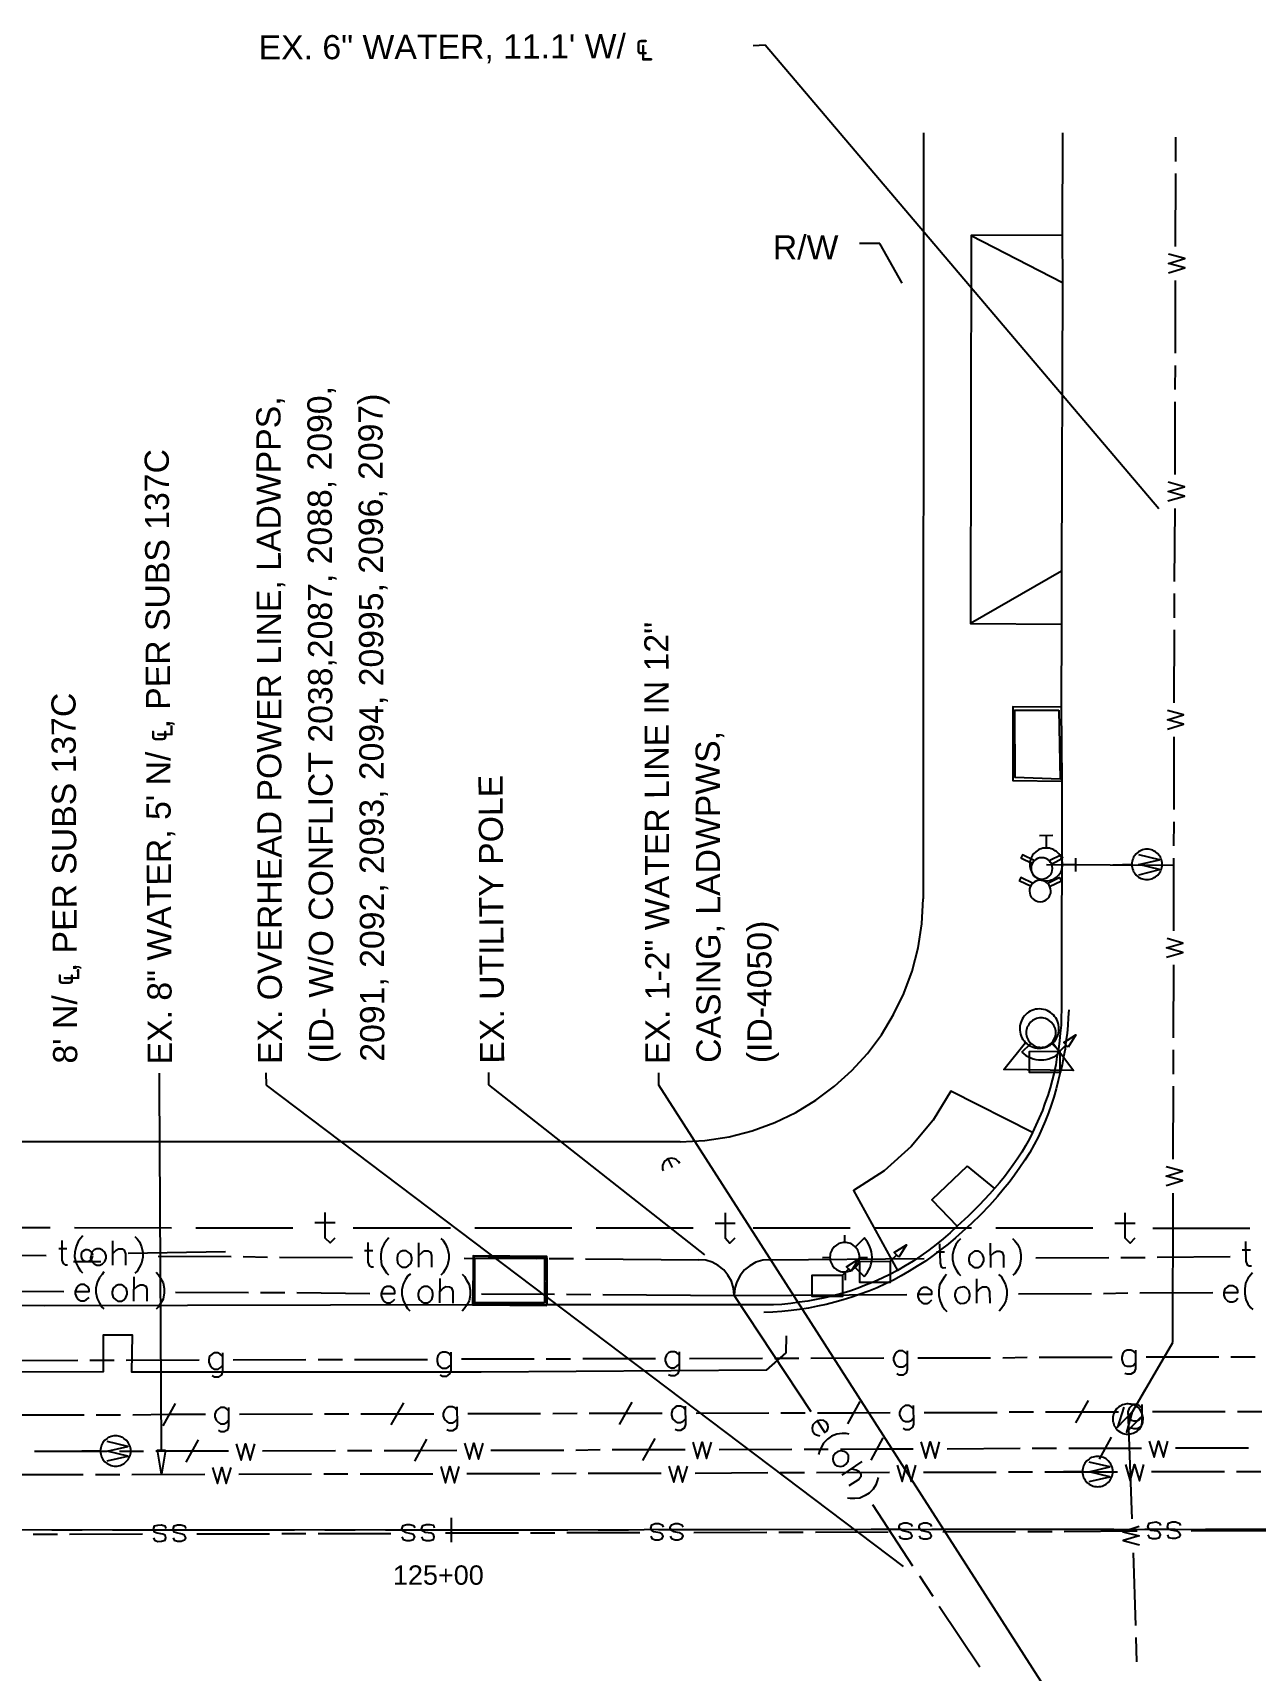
# Model space of a CAD drawing. Header units: feet. Extents: x 0 to 650, y -1 to 438.
# Drawn here: x 227.5 to 328.2, y 303 to 437.9 of the extents above; entities that cross this region are included whole.
import ezdxf

# ---------------------------------------------------------------- set-up
doc = ezdxf.new("R2010")
doc.units = ezdxf.units.FT
for name, color, linetype in [('AGUA', 5, 'CONTINUOUS'), ('AGUA_ABANDONADO', 8, 'CONTINUOUS'), ('ALCANTARILLADO', 3, 'CONTINUOUS'), ('ANOTACION', 8, 'CONTINUOUS'), ('DIGITALIZADO', 7, 'CONTINUOUS'), ('EJE_VIA', 7, 'CONTINUOUS'), ('ELECTRICO', 1, 'CONTINUOUS'), ('ELECTRICO_AEREO', 1, 'CONTINUOUS'), ('ELECTRICO_AEREO_ABANDONADO', 8, 'CONTINUOUS'), ('ESTRUCTURAS', 7, 'CONTINUOUS'), ('GAS', 2, 'CONTINUOUS'), ('GAS_ABANDONADO', 8, 'CONTINUOUS'), ('METRO_RW', 140, 'CONTINUOUS'), ('TELECOM', 30, 'CONTINUOUS'), ('TELECOM_AEREO', 30, 'CONTINUOUS'), ('TOPO', 8, 'CONTINUOUS')]:
    doc.layers.add(name, color=color, linetype=linetype)
doc.styles.add('CAD_TEXT', font='Arial')
doc.styles.add('OpenSansCondensed-Light', font='OpenSansCondensed-Light.ttf')
doc.dimstyles.new('EZDXF', dxfattribs={"dimtxt": 0.25, "dimasz": 0.175, "dimexe": 0.375, "dimexo": 0.125, "dimgap": 0.1, "dimtad": 1, "dimlfac": 100, "dimzin": 12, "dimdsep": 46, "dimtxsty": 'OpenSansCondensed-Light', "dimblk": 'ARCHTICK', "dimcen": 2.5, "dimazin": 3, "dimtfac": 0.5, "dimtmove": 2, "dimatfit": 3})

# ---------------------------------------------------------------- blocks, each defined once
blk = doc.blocks.new('_ARCHTICK')
at = {"color": 0, "linetype": 'BYBLOCK', "const_width": 0.15}
blk.add_lwpolyline([(-0.5, -0.5), (0.5, 0.5)], dxfattribs=at)

msp = doc.modelspace()

# ---------------------------------------------------------------- linework, layer by layer
at = {"layer": 'AGUA'}
for p, q in [((321.63, 427.3), (321.63, 429.3)), ((321.6, 420.3), (321.63, 426.3)), ((321.6, 411.5), (321.6, 417.5)), ((321.57, 408.5), (321.6, 410.5)), ((310.4, 371.77), (311.5, 371.8)), ((310.97, 370.7), (310.97, 371.77)), ((309.83, 369.43), (308.87, 369.9)), ((312.2, 370.17), (311.2, 369.67)), ((311.4, 369.43), (312.33, 369.9)), ((312.33, 369.9), (312.2, 370.17)), ((313.4, 368.8), (313.4, 369.9)), ((321.47, 363.9), (321.47, 369.9)), ((310.97, 369.37), (321.47, 369.33)), ((312.3, 369.37), (313.4, 369.37)), ((309.7, 367.57), (308.73, 368.03)), ((312.07, 368.3), (311.07, 367.8)), ((311.23, 367.57), (312.2, 368.03)), ((312.2, 368.03), (312.07, 368.3)), ((321.43, 355.1), (321.47, 361.1)), ((321.43, 352.1), (321.43, 354.1)), ((321.4, 345.1), (321.43, 351.1)), ((321.37, 330), (321.4, 342.3)), ((225.63, 319.1), (231.63, 319.1)), ((232.63, 319.1), (234.63, 319.1)), ((235.63, 319.1), (241.63, 319.13)), ((244.43, 319.13), (250.43, 319.17)), ((251.43, 319.17), (253.43, 319.17)), ((254.43, 319.17), (260.43, 319.17)), ((263.23, 319.2), (269.23, 319.2)), ((270.23, 319.2), (272.23, 319.23)), ((273.23, 319.23), (279.23, 319.23)), ((282.03, 319.23), (288.03, 319.27)), ((289.03, 319.27), (291.03, 319.27)), ((292.03, 319.27), (298.03, 319.3)), ((300.83, 319.3), (306.83, 319.3)), ((307.83, 319.33), (309.83, 319.33)), ((310.83, 319.33), (316.83, 319.33)), ((313.93, 319.33), (312.37, 319.33)), ((326.63, 319.37), (328.63, 319.37))]:
    msp.add_line(p, q, dxfattribs=at)
for points in [[(321.03, 418.13), (322.37, 418.53), (321.03, 418.9), (322.37, 419.3), (321.03, 419.67)], [(310, 369.67), (309, 370.17), (308.87, 369.9)], [(312.3, 369.39), (312.29, 369.53), (312.27, 369.66), (312.24, 369.79), (312.19, 369.91), (312.14, 370.03), (312.07, 370.14), (311.99, 370.25), (311.81, 370.43), (311.7, 370.5), (311.59, 370.57), (311.47, 370.63), (311.35, 370.67), (311.22, 370.71), (311.08, 370.73), (310.95, 370.73), (310.81, 370.73), (310.67, 370.71), (310.54, 370.67), (310.42, 370.63), (310.3, 370.57), (310.19, 370.5), (310.09, 370.42), (309.91, 370.24), (309.83, 370.13), (309.76, 370.02), (309.7, 369.91), (309.66, 369.78), (309.63, 369.65), (309.61, 369.52), (309.6, 369.38), (309.61, 369.24), (309.63, 369.11), (309.66, 368.98), (309.71, 368.85), (309.76, 368.74), (309.83, 368.63), (309.91, 368.52), (310.09, 368.34), (310.2, 368.26), (310.31, 368.19), (310.43, 368.14), (310.55, 368.09), (310.68, 368.06), (310.82, 368.04), (310.95, 368.03), (311.09, 368.04), (311.23, 368.06), (311.36, 368.1), (311.48, 368.14), (311.6, 368.2), (311.71, 368.27), (311.81, 368.34), (311.99, 368.53), (312.07, 368.63), (312.14, 368.74), (312.2, 368.86), (312.24, 368.99), (312.27, 369.12), (312.29, 369.25), (312.3, 369.39)], [(311.47, 369.05), (311.45, 369.23), (311.4, 369.4), (311.31, 369.55), (311.21, 369.68), (311.08, 369.78), (310.92, 369.86), (310.76, 369.92), (310.58, 369.93), (310.4, 369.91), (310.24, 369.86), (310.09, 369.78), (309.96, 369.67), (309.85, 369.54), (309.77, 369.39), (309.72, 369.23), (309.7, 369.05), (309.72, 368.87), (309.77, 368.7), (309.85, 368.55), (309.96, 368.42), (310.09, 368.32), (310.24, 368.24), (310.41, 368.18), (310.59, 368.17), (310.76, 368.19), (310.93, 368.24), (311.08, 368.32), (311.21, 368.43), (311.32, 368.56), (311.4, 368.71), (311.45, 368.87), (311.47, 369.05)], [(309.87, 367.8), (308.87, 368.3), (308.73, 368.03)], [(311.33, 367.19), (311.31, 367.36), (311.26, 367.53), (311.18, 367.68), (311.07, 367.81), (310.94, 367.92), (310.79, 368), (310.63, 368.05), (310.45, 368.07), (310.27, 368.05), (310.1, 368), (309.95, 367.91), (309.82, 367.81), (309.72, 367.68), (309.64, 367.52), (309.58, 367.36), (309.57, 367.18), (309.59, 367), (309.64, 366.84), (309.72, 366.69), (309.83, 366.56), (309.96, 366.45), (310.11, 366.37), (310.27, 366.32), (310.45, 366.3), (310.63, 366.32), (310.8, 366.37), (310.95, 366.45), (311.08, 366.56), (311.18, 366.69), (311.26, 366.84), (311.32, 367.01), (311.33, 367.19)], [(261.07, 319.77), (261.47, 318.43), (261.83, 319.77), (262.2, 318.43), (262.6, 319.77)], [(279.87, 319.8), (280.27, 318.47), (280.63, 319.8), (281, 318.47), (281.4, 319.8)], [(298.67, 319.87), (299.07, 318.53), (299.43, 319.87), (299.83, 318.53), (300.2, 319.87)], [(242.27, 319.7), (242.67, 318.37), (243.03, 319.7), (243.4, 318.37), (243.8, 319.7)]]:
    msp.add_lwpolyline(points, dxfattribs=at)
at = {"layer": 'AGUA_ABANDONADO'}
for p, q in [((321.57, 401.5), (321.57, 407.5)), ((321.53, 392.7), (321.57, 398.7)), ((321.53, 389.7), (321.53, 391.7)), ((321.5, 382.7), (321.53, 388.7)), ((321.5, 373.9), (321.5, 379.9)), ((321.47, 370.9), (321.5, 372.9)), ((318, 369.37), (316.43, 369.33)), ((317.7, 323.67), (321.37, 330)), ((318.33, 324.73), (319.1, 326.1)), ((317.7, 323.67), (318, 315.47)), ((241.1, 321.97), (240.07, 320.13)), ((259.9, 322.03), (258.9, 320.2)), ((259.4, 321.1), (262.4, 321.13)), ((265.2, 321.13), (271.2, 321.13)), ((272.2, 321.13), (274.2, 321.17)), ((275.2, 321.17), (278.2, 321.17)), ((278.7, 322.07), (277.7, 320.27)), ((278.2, 321.17), (281.2, 321.17)), ((284, 321.17), (290, 321.2)), ((291, 321.2), (293, 321.2)), ((294, 321.2), (297, 321.23)), ((297.5, 322.13), (296.5, 320.3)), ((297, 321.23), (300, 321.23)), ((302.8, 321.23), (308.8, 321.27)), ((309.8, 321.27), (311.8, 321.27)), ((312.8, 321.27), (315.8, 321.27)), ((316.3, 322.2), (315.3, 320.37)), ((315.8, 321.27), (318.8, 321.27)), ((321.6, 321.3), (327.6, 321.3)), ((227.6, 321.03), (233.6, 321.03)), ((233.07, 321.03), (231.5, 321.03)), ((234.6, 321.03), (236.6, 321.03)), ((237.6, 321.07), (240.6, 321.07)), ((240.6, 321.07), (243.6, 321.07)), ((246.4, 321.07), (252.4, 321.1)), ((253.4, 321.1), (255.4, 321.1)), ((256.4, 321.1), (259.4, 321.1)), ((319.63, 319.37), (325.63, 319.37)), ((318.1, 312.67), (318.3, 306.67)), ((318.33, 305.67), (318.4, 303.67))]:
    msp.add_line(p, q, dxfattribs=at)
for points in [[(320.97, 399.33), (322.33, 399.73), (321, 400.1), (322.33, 400.5), (321, 400.87)], [(320.93, 380.53), (322.27, 380.93), (320.93, 381.3), (322.27, 381.7), (320.93, 382.07)], [(319.25, 370.63), (319.12, 370.63), (318.99, 370.61), (318.87, 370.58), (318.76, 370.53), (318.65, 370.48), (318.55, 370.42), (318.36, 370.26), (318.21, 370.08), (318.15, 369.98), (318.1, 369.87), (318.06, 369.75), (318.02, 369.63), (318.01, 369.51), (318, 369.38), (318.01, 369.25), (318.03, 369.13), (318.06, 369.01), (318.1, 368.89), (318.15, 368.78), (318.22, 368.68), (318.37, 368.5), (318.55, 368.34), (318.66, 368.28), (318.77, 368.23), (318.88, 368.19), (319, 368.16), (319.13, 368.14), (319.25, 368.13), (319.38, 368.14), (319.51, 368.16), (319.63, 368.19), (319.74, 368.23), (319.85, 368.29), (319.95, 368.35), (320.14, 368.5), (320.29, 368.69), (320.35, 368.79), (320.4, 368.9), (320.44, 369.02), (320.48, 369.13), (320.49, 369.26), (320.5, 369.39), (320.49, 369.51), (320.47, 369.64), (320.44, 369.76), (320.4, 369.87), (320.35, 369.98), (320.28, 370.09), (320.13, 370.27), (319.95, 370.42), (319.84, 370.48), (319.73, 370.54), (319.62, 370.58), (319.5, 370.61), (319.37, 370.63), (319.25, 370.63)], [(318.57, 368.53), (320.27, 368.97), (318.57, 369.37), (320.27, 369.77), (318.57, 370.17)], [(320.87, 361.73), (322.2, 362.13), (320.87, 362.5), (322.2, 362.9), (320.9, 363.27)], [(320.83, 342.93), (322.17, 343.33), (320.83, 343.7), (322.17, 344.1), (320.83, 344.47)], [(318.77, 323.06), (318.83, 323.17), (318.87, 323.29), (318.9, 323.41), (318.92, 323.53), (318.93, 323.65), (318.93, 323.77), (318.92, 323.89), (318.89, 324.01), (318.85, 324.12), (318.81, 324.23), (318.75, 324.34), (318.68, 324.44), (318.51, 324.62), (318.31, 324.77), (318.19, 324.83), (318.08, 324.87), (317.96, 324.9), (317.84, 324.92), (317.71, 324.93), (317.59, 324.93), (317.47, 324.92), (317.36, 324.89), (317.24, 324.85), (317.13, 324.81), (317.03, 324.75), (316.93, 324.68), (316.75, 324.51), (316.6, 324.31), (316.54, 324.19), (316.5, 324.08), (316.46, 323.96), (316.44, 323.84), (316.43, 323.71), (316.44, 323.59), (316.45, 323.47), (316.48, 323.36), (316.51, 323.24), (316.56, 323.13), (316.62, 323.03), (316.69, 322.93), (316.85, 322.75), (317.06, 322.6), (317.17, 322.54), (317.29, 322.5), (317.41, 322.46), (317.53, 322.44), (317.65, 322.43), (317.77, 322.44), (317.89, 322.45), (318.01, 322.48), (318.12, 322.51), (318.23, 322.56), (318.34, 322.62), (318.44, 322.69), (318.62, 322.85), (318.77, 323.06)], [(317.33, 324.67), (316.83, 323), (318.03, 324.27), (317.57, 322.6), (318.77, 323.87)], [(234.28, 322.3), (234.15, 322.29), (234.03, 322.27), (233.91, 322.24), (233.79, 322.2), (233.68, 322.15), (233.58, 322.08), (233.4, 321.93), (233.24, 321.75), (233.18, 321.64), (233.13, 321.53), (233.09, 321.42), (233.06, 321.3), (233.04, 321.17), (233.03, 321.05), (233.04, 320.92), (233.06, 320.79), (233.09, 320.67), (233.13, 320.56), (233.19, 320.45), (233.25, 320.35), (233.4, 320.16), (233.59, 320.01), (233.69, 319.95), (233.8, 319.9), (233.92, 319.86), (234.03, 319.82), (234.16, 319.81), (234.29, 319.8), (234.41, 319.81), (234.54, 319.83), (234.66, 319.86), (234.77, 319.9), (234.88, 319.95), (234.99, 320.02), (235.17, 320.17), (235.32, 320.35), (235.38, 320.46), (235.44, 320.57), (235.48, 320.68), (235.51, 320.8), (235.53, 320.93), (235.53, 321.05), (235.53, 321.18), (235.51, 321.31), (235.48, 321.43), (235.43, 321.54), (235.38, 321.65), (235.32, 321.75), (235.16, 321.94), (234.98, 322.09), (234.88, 322.15), (234.77, 322.2), (234.65, 322.24), (234.53, 322.28), (234.41, 322.29), (234.28, 322.3)], [(233.6, 320.23), (235.3, 320.63), (233.6, 321.03), (235.3, 321.43), (233.6, 321.83)], [(244.23, 321.63), (244.63, 320.3), (245, 321.63), (245.37, 320.3), (245.77, 321.63)], [(263.03, 321.7), (263.43, 320.37), (263.8, 321.7), (264.17, 320.37), (264.57, 321.7)], [(281.83, 321.77), (282.23, 320.43), (282.6, 321.77), (282.97, 320.43), (283.37, 321.77)], [(300.63, 321.8), (301.03, 320.47), (301.4, 321.8), (301.8, 320.47), (302.17, 321.8)], [(319.43, 321.87), (319.83, 320.53), (320.2, 321.87), (320.6, 320.53), (320.97, 321.87)], [(315.18, 320.6), (315.05, 320.59), (314.93, 320.57), (314.81, 320.54), (314.69, 320.5), (314.58, 320.45), (314.48, 320.38), (314.3, 320.23), (314.14, 320.05), (314.08, 319.94), (314.03, 319.83), (313.99, 319.72), (313.96, 319.6), (313.94, 319.47), (313.93, 319.35), (313.94, 319.22), (313.96, 319.09), (313.99, 318.97), (314.03, 318.86), (314.09, 318.75), (314.15, 318.65), (314.3, 318.46), (314.49, 318.31), (314.59, 318.25), (314.7, 318.2), (314.82, 318.16), (314.93, 318.12), (315.06, 318.11), (315.19, 318.1), (315.31, 318.11), (315.44, 318.13), (315.56, 318.16), (315.67, 318.2), (315.78, 318.25), (315.89, 318.32), (316.07, 318.47), (316.22, 318.65), (316.28, 318.76), (316.34, 318.87), (316.38, 318.98), (316.41, 319.1), (316.43, 319.23), (316.43, 319.35), (316.43, 319.48), (316.41, 319.61), (316.38, 319.73), (316.33, 319.84), (316.28, 319.95), (316.22, 320.05), (316.06, 320.24), (315.88, 320.39), (315.78, 320.45), (315.67, 320.5), (315.55, 320.54), (315.43, 320.58), (315.31, 320.59), (315.18, 320.6)], [(314.5, 318.53), (316.2, 318.93), (314.5, 319.33), (316.2, 319.73), (314.5, 320.13)], [(317.47, 319.93), (317.87, 318.6), (318.23, 319.93), (318.63, 318.6), (319, 319.93)], [(318.6, 314.83), (317.27, 314.4), (318.6, 314.07), (317.3, 313.67), (318.63, 313.33)]]:
    msp.add_lwpolyline(points, dxfattribs=at)
at = {"layer": 'ALCANTARILLADO'}
for p, q in [((297.93, 314.37), (291.93, 314.33)), ((308.43, 314.4), (302.43, 314.37)), ((311.43, 314.4), (309.43, 314.4)), ((318.43, 314.43), (312.43, 314.4)), ((332.93, 314.47), (322.9, 314.43)), ((229.5, 314.17), (227.5, 314.17)), ((236.5, 314.2), (230.5, 314.17)), ((246.97, 314.2), (240.97, 314.2)), ((249.97, 314.23), (247.97, 314.23)), ((256.97, 314.23), (250.97, 314.23)), ((267.47, 314.27), (261.47, 314.27)), ((270.47, 314.27), (268.47, 314.27)), ((277.47, 314.3), (271.47, 314.3)), ((287.93, 314.33), (281.93, 314.3)), ((290.93, 314.33), (288.93, 314.33))]:
    msp.add_line(p, q, dxfattribs=at)
for points in [[(237.4, 313.9), (237.5, 313.7), (237.77, 313.6), (238.07, 313.63), (238.37, 313.7), (238.43, 313.9), (238.37, 314.1), (238.17, 314.2), (237.7, 314.27), (237.5, 314.37), (237.4, 314.57), (237.5, 314.87), (237.77, 314.93), (238.07, 314.97), (238.33, 314.87), (238.43, 314.67)], [(239.03, 313.9), (239.1, 313.7), (239.4, 313.63), (239.7, 313.63), (239.97, 313.73), (240.07, 313.9), (239.97, 314.1), (239.77, 314.2), (239.3, 314.3), (239.1, 314.37), (239.03, 314.57), (239.1, 314.87), (239.4, 314.97), (239.67, 314.97), (239.97, 314.87), (240.07, 314.67)], [(257.87, 313.97), (257.97, 313.77), (258.27, 313.67), (258.53, 313.67), (258.83, 313.77), (258.93, 313.97), (258.83, 314.17), (258.63, 314.23), (258.17, 314.33), (257.97, 314.43), (257.87, 314.63), (257.97, 314.9), (258.27, 315), (258.53, 315), (258.83, 314.9), (258.93, 314.73)], [(259.5, 313.97), (259.6, 313.77), (259.87, 313.67), (260.17, 313.67), (260.47, 313.77), (260.53, 313.97), (260.47, 314.17), (260.27, 314.27), (259.8, 314.33), (259.6, 314.43), (259.5, 314.63), (259.6, 314.9), (259.87, 315), (260.17, 315), (260.47, 314.93), (260.53, 314.73)], [(278.37, 314.03), (278.47, 313.83), (278.73, 313.73), (279.03, 313.73), (279.3, 313.83), (279.4, 314.03), (279.3, 314.2), (279.13, 314.3), (278.63, 314.4), (278.47, 314.5), (278.37, 314.7), (278.47, 314.97), (278.73, 315.07), (279.03, 315.07), (279.3, 314.97), (279.4, 314.77)], [(279.97, 314.03), (280.07, 313.83), (280.37, 313.73), (280.63, 313.73), (280.93, 313.83), (281.03, 314.03), (280.93, 314.2), (280.73, 314.3), (280.27, 314.4), (280.07, 314.5), (279.97, 314.7), (279.97, 314.8), (280.07, 314.97), (280.37, 315.07), (280.63, 315.07), (280.93, 314.97), (281.03, 314.8)], [(298.83, 314.07), (298.93, 313.9), (299.23, 313.8), (299.5, 313.8), (299.8, 313.9), (299.9, 314.07), (299.8, 314.27), (299.6, 314.37), (299.13, 314.47), (298.93, 314.57), (298.83, 314.73), (298.83, 314.83), (298.93, 315.03), (299.23, 315.13), (299.5, 315.13), (299.8, 315.03), (299.9, 314.83)], [(300.47, 314.07), (300.57, 313.9), (300.83, 313.8), (301.13, 313.8), (301.4, 313.9), (301.5, 314.07), (301.4, 314.27), (301.23, 314.37), (300.73, 314.47), (300.57, 314.57), (300.47, 314.73), (300.47, 314.83), (300.57, 315.03), (300.83, 315.13), (301.13, 315.13), (301.4, 315.03), (301.5, 314.83)], [(319.33, 314.13), (319.43, 313.93), (319.7, 313.83), (320, 313.83), (320.27, 313.93), (320.37, 314.13), (320.27, 314.33), (320.1, 314.43), (319.6, 314.5), (319.43, 314.6), (319.33, 314.8), (319.43, 315.1), (319.7, 315.17), (320, 315.2), (320.27, 315.1), (320.37, 314.9)], [(320.93, 314.13), (321.03, 313.93), (321.33, 313.87), (321.6, 313.87), (321.9, 313.97), (322, 314.13), (321.9, 314.33), (321.7, 314.43), (321.23, 314.53), (321.03, 314.6), (320.93, 314.8), (321.03, 315.1), (321.33, 315.2), (321.6, 315.2), (321.9, 315.1), (322, 314.9)]]:
    msp.add_lwpolyline(points, dxfattribs=at)
at = {"layer": 'DIGITALIZADO'}
for points in [[(238.07, 321.13), (237.9, 351.17), (237.9, 352.17)], [(238.4, 321.13), (238.07, 319.13), (237.73, 321.13), (238.4, 321.13)]]:
    msp.add_lwpolyline(points, dxfattribs=at)
at = {"layer": 'EJE_VIA'}
for p, q in [((230.83, 336.67), (233.07, 336.67)), ((332.8, 314.57), (131.87, 314.5)), ((231.53, 314.53), (229.03, 314.53)), ((249.03, 314.53), (234.03, 314.53)), ((254.03, 314.53), (251.53, 314.53)), ((271.53, 314.53), (256.53, 314.53)), ((261.93, 315.53), (261.93, 313.53)), ((276.53, 314.53), (274.03, 314.53)), ((294.03, 314.57), (279.03, 314.53)), ((299.03, 314.57), (296.53, 314.57)), ((316.53, 314.57), (301.53, 314.57)), ((321.57, 314.57), (319.07, 314.57)), ((332.8, 314.57), (324.07, 314.57))]:
    msp.add_line(p, q, dxfattribs=at)
for points in [[(312.27, 421.23), (304.77, 421.2), (312.3, 417.33)], [(312.2, 393.53), (304.7, 389.23), (312.2, 389.17)], [(232.4, 337.15), (232.38, 337.3), (232.32, 337.42), (232.22, 337.52), (232.1, 337.6), (231.96, 337.63), (231.82, 337.62), (231.69, 337.57), (231.57, 337.49), (231.49, 337.38), (231.44, 337.25), (231.44, 337.1), (231.47, 336.96), (231.54, 336.84), (231.65, 336.75), (231.77, 336.69), (231.92, 336.67), (232.06, 336.69), (232.19, 336.75), (232.29, 336.84), (232.36, 336.96), (232.4, 337.1)]]:
    msp.add_lwpolyline(points, dxfattribs=at)
at = {"layer": 'ELECTRICO'}
msp.add_line((279.8, 345.07), (280.13, 344.4), dxfattribs=at)
msp.add_lwpolyline([(280.76, 344.74), (280.68, 344.87), (280.58, 344.97), (280.47, 345.06), (280.33, 345.12), (280.19, 345.16), (280.09, 345.17), (279.94, 345.15), (279.8, 345.11), (279.67, 345.04), (279.56, 344.95), (279.46, 344.83), (279.39, 344.7), (279.35, 344.56), (279.33, 344.41), (279.35, 344.27), (279.39, 344.13)], dxfattribs=at)
at = {"layer": 'ELECTRICO_AEREO'}
for p, q in [((235.8, 333.4), (235.83, 335.4)), ((261, 333.27), (261.03, 335.27)), ((305.23, 333.23), (305.23, 335.23)), ((224.03, 334.23), (230.03, 334.2)), ((239.23, 334.13), (245.23, 334.1)), ((246.23, 334.1), (248.23, 334.1)), ((249.23, 334.1), (255.23, 334.03)), ((264.43, 334), (270.43, 333.97)), ((271.43, 333.97), (273.43, 333.93)), ((308.67, 334), (314.67, 334.03)), ((315.67, 334.03), (317.67, 334.07)), ((318.67, 334.07), (324.67, 334.1))]:
    msp.add_line(p, q, dxfattribs=at)
for points in [[(230.97, 334.2), (232.1, 334.2), (232.1, 334.37), (232, 334.57), (231.73, 334.77), (231.43, 334.77), (231.23, 334.67), (231.07, 334.47), (230.97, 334.2), (230.97, 334), (231.07, 333.73), (231.23, 333.53), (231.43, 333.43), (231.7, 333.43), (231.9, 333.53), (232.1, 333.7)], [(233.33, 335.8), (233.17, 335.6), (232.97, 335.33), (232.77, 334.93), (232.67, 334.47), (232.67, 334.1), (232.77, 333.6), (232.97, 333.23), (233.13, 332.93), (233.33, 332.77)], [(234.5, 334.73), (234.3, 334.67), (234.1, 334.47), (234, 334.17), (234, 334), (234.1, 333.7), (234.3, 333.5), (234.47, 333.4), (234.77, 333.4), (234.97, 333.5), (235.13, 333.7), (235.23, 333.97), (235.23, 334.17), (235.17, 334.47), (234.97, 334.63), (234.77, 334.73), (234.5, 334.73)], [(235.83, 334.37), (236.1, 334.63), (236.3, 334.73), (236.57, 334.73), (236.77, 334.63), (236.87, 334.37), (236.87, 333.4)], [(237.63, 335.77), (237.83, 335.57), (238, 335.3), (238.2, 334.9), (238.3, 334.43), (238.3, 334.07), (238.2, 333.57), (238, 333.2), (237.8, 332.9), (237.63, 332.73)], [(258.57, 335.63), (258.37, 335.47), (258.17, 335.17), (257.97, 334.8), (257.87, 334.33), (257.87, 333.93), (257.97, 333.47), (258.17, 333.07), (258.33, 332.8), (258.53, 332.6)], [(262.83, 335.63), (263.03, 335.43), (263.2, 335.13), (263.4, 334.77), (263.5, 334.3), (263.5, 333.9), (263.4, 333.43), (263.2, 333.03), (263, 332.77), (262.83, 332.57)], [(302.73, 335.6), (302.57, 335.4), (302.37, 335.1), (302.17, 334.73), (302.1, 334.27), (302.1, 333.87), (302.2, 333.4), (302.37, 333), (302.57, 332.73), (302.77, 332.53)], [(307.03, 335.6), (307.23, 335.43), (307.4, 335.13), (307.6, 334.77), (307.7, 334.3), (307.7, 333.9), (307.63, 333.43), (307.43, 333.03), (307.23, 332.77), (307.07, 332.57)], [(325.57, 334.1), (326.73, 334.1), (326.73, 334.3), (326.63, 334.5), (326.33, 334.67), (326.03, 334.67), (325.87, 334.57), (325.67, 334.4), (325.57, 334.1), (325.57, 333.9), (325.67, 333.63), (325.87, 333.43), (326.07, 333.33), (326.33, 333.33), (326.53, 333.43), (326.73, 333.63)], [(327.93, 335.73), (327.77, 335.53), (327.57, 335.27), (327.37, 334.87), (327.3, 334.4), (327.3, 334), (327.4, 333.53), (327.57, 333.17), (327.77, 332.87), (327.97, 332.7)], [(256.17, 334.03), (257.3, 334.03), (257.3, 334.23), (257.2, 334.43), (256.93, 334.6), (256.63, 334.6), (256.43, 334.53), (256.27, 334.33), (256.17, 334.03), (256.17, 333.87), (256.27, 333.57), (256.43, 333.37), (256.63, 333.27), (256.93, 333.27), (257.1, 333.37), (257.3, 333.57)], [(259.7, 334.6), (259.5, 334.5), (259.3, 334.3), (259.2, 334.03), (259.2, 333.83), (259.3, 333.53), (259.5, 333.37), (259.67, 333.27), (259.97, 333.27), (260.17, 333.37), (260.33, 333.53), (260.43, 333.83), (260.43, 334.03), (260.37, 334.3), (260.17, 334.5), (259.97, 334.6), (259.7, 334.6)], [(261.03, 334.2), (261.3, 334.5), (261.5, 334.6), (261.8, 334.57), (261.97, 334.5), (262.07, 334.2), (262.07, 333.23)], [(300.37, 333.97), (301.53, 333.97), (301.53, 334.17), (301.43, 334.33), (301.13, 334.53), (300.83, 334.53), (300.67, 334.43), (300.47, 334.23), (300.37, 333.97), (300.37, 333.77), (300.47, 333.47), (300.67, 333.3), (300.87, 333.2), (301.13, 333.2), (301.33, 333.3), (301.53, 333.5)], [(303.9, 334.53), (303.7, 334.47), (303.5, 334.27), (303.43, 333.97), (303.43, 333.8), (303.53, 333.5), (303.7, 333.3), (303.9, 333.2), (304.2, 333.23), (304.37, 333.3), (304.57, 333.5), (304.67, 333.8), (304.67, 333.97), (304.57, 334.27), (304.37, 334.47), (304.17, 334.57), (303.9, 334.53)], [(305.23, 334.17), (305.5, 334.47), (305.7, 334.57), (306, 334.57), (306.17, 334.47), (306.27, 334.17), (306.3, 333.23)]]:
    msp.add_lwpolyline(points, dxfattribs=at)
at = {"layer": 'ELECTRICO_AEREO_ABANDONADO'}
for p, q in [((274.43, 333.93), (285.23, 333.87)), ((285.23, 333.87), (299.47, 333.93)), ((285.23, 333.87), (291.57, 324.3)), ((294.13, 319.07), (295.8, 320.17)), ((296.63, 316.63), (299.93, 311.6)), ((300.5, 310.77), (301.6, 309.1)), ((302.13, 308.27), (305.47, 303.27))]:
    msp.add_line(p, q, dxfattribs=at)
for points in [[(292.07, 323.53), (292.7, 322.57), (292.87, 322.67), (292.97, 322.87), (293, 323), (292.97, 323.2), (292.83, 323.43), (292.63, 323.57), (292.37, 323.6), (292.07, 323.53), (291.93, 323.43), (291.73, 323.2), (291.67, 322.93), (291.7, 322.7), (291.87, 322.47), (292.03, 322.37), (292.3, 322.3)], [(294.73, 322.43), (294.47, 322.5), (294.13, 322.5), (293.7, 322.43), (293.27, 322.27), (292.93, 322.03), (292.6, 321.7), (292.4, 321.33), (292.27, 321.03), (292.2, 320.77)], [(294.5, 320.9), (294.3, 321), (294.03, 321.07), (293.77, 321), (293.6, 320.87), (293.4, 320.63), (293.37, 320.37), (293.4, 320.17), (293.53, 319.93), (293.73, 319.83), (294, 319.77), (294.27, 319.83), (294.43, 319.97), (294.63, 320.2), (294.67, 320.47), (294.67, 320.67), (294.5, 320.9)], [(297.1, 318.87), (297.03, 318.6), (296.9, 318.27), (296.7, 317.9), (296.37, 317.57), (296.03, 317.37), (295.6, 317.17), (295.17, 317.13), (294.83, 317.13), (294.57, 317.17)], [(294.9, 319.57), (295.3, 319.5), (295.5, 319.4), (295.67, 319.17), (295.67, 318.93), (295.5, 318.7), (294.7, 318.17)]]:
    msp.add_lwpolyline(points, dxfattribs=at)
at = {"layer": 'ESTRUCTURAS'}
for p, q in [((308.93, 353.9), (309.67, 354.63)), ((312.13, 353.9), (311.4, 354.63)), ((294.37, 338.2), (294.37, 338.83)), ((294.37, 338.2), (294.37, 338.83)), ((243.33, 337.47), (235.33, 337.33)), ((295.97, 338.6), (295.23, 337.87)), ((263.77, 337.1), (263.7, 333.1)), ((269.83, 336.97), (263.77, 337.1)), ((269.8, 333.03), (269.83, 336.97)), ((293.17, 337), (292.53, 336.97)), ((293.17, 337), (292.53, 336.97)), ((295.97, 335.4), (295.23, 336.13)), ((295.6, 337), (296.23, 337)), ((295.6, 337), (296.23, 337)), ((294.4, 335.77), (294.4, 335.13)), ((294.4, 335.77), (294.4, 335.13)), ((263.7, 333.1), (269.8, 333.03))]:
    msp.add_line(p, q, dxfattribs=at)
for points in [[(310.36, 354.23), (310.53, 354.24), (310.69, 354.26), (310.84, 354.3), (310.99, 354.35), (311.13, 354.42), (311.27, 354.5), (311.39, 354.59), (311.51, 354.69), (311.62, 354.8), (311.71, 354.93), (311.79, 355.06), (311.86, 355.2), (311.92, 355.35), (311.96, 355.5), (311.99, 355.66), (312, 355.83), (311.99, 355.99), (311.97, 356.15), (311.93, 356.31), (311.88, 356.46), (311.82, 356.6), (311.74, 356.74), (311.64, 356.86), (311.54, 356.98), (311.43, 357.08), (311.31, 357.18), (311.17, 357.26), (311.03, 357.33), (310.89, 357.39), (310.73, 357.43), (310.57, 357.46), (310.41, 357.47), (310.24, 357.46), (310.08, 357.44), (309.92, 357.4), (309.77, 357.35), (309.63, 357.28), (309.5, 357.2), (309.37, 357.11), (309.26, 357.01), (309.15, 356.9), (309.06, 356.77), (308.97, 356.64), (308.9, 356.5), (308.85, 356.35), (308.8, 356.2), (308.78, 356.04), (308.77, 355.87), (308.77, 355.71), (308.8, 355.55), (308.83, 355.39), (308.89, 355.24), (308.95, 355.1), (309.03, 354.96), (309.12, 354.84), (309.22, 354.72), (309.34, 354.62), (309.46, 354.52), (309.59, 354.44), (309.73, 354.37), (309.88, 354.31), (310.04, 354.27), (310.2, 354.24), (310.36, 354.23)], [(310.52, 354.3), (310.64, 354.31), (310.77, 354.33), (310.88, 354.36), (310.99, 354.4), (311.1, 354.45), (311.2, 354.51), (311.38, 354.66), (311.53, 354.84), (311.59, 354.94), (311.64, 355.05), (311.68, 355.16), (311.71, 355.27), (311.73, 355.4), (311.73, 355.52), (311.73, 355.64), (311.71, 355.77), (311.68, 355.88), (311.64, 355.99), (311.58, 356.1), (311.52, 356.2), (311.37, 356.38), (311.19, 356.53), (311.09, 356.59), (310.99, 356.64), (310.88, 356.68), (310.76, 356.71), (310.64, 356.73), (310.51, 356.73), (310.39, 356.73), (310.27, 356.71), (310.15, 356.68), (310.04, 356.64), (309.93, 356.58), (309.83, 356.52), (309.65, 356.37), (309.51, 356.19), (309.45, 356.09), (309.39, 355.99), (309.35, 355.88), (309.32, 355.76), (309.31, 355.64), (309.3, 355.51), (309.31, 355.39), (309.33, 355.27), (309.36, 355.15), (309.4, 355.04), (309.45, 354.93), (309.51, 354.83), (309.66, 354.65), (309.84, 354.51), (309.94, 354.45), (310.05, 354.39), (310.16, 354.35), (310.27, 354.32), (310.4, 354.31), (310.52, 354.3)], [(312.77, 354.33), (312.4, 354.7), (313.4, 355.33), (312.77, 354.33)], [(311.5, 354.67), (313.2, 352.4), (307.47, 352.47), (309.23, 354.7)], [(308.93, 353.92), (309.1, 353.77), (309.28, 353.63), (309.48, 353.52), (309.68, 353.43), (309.88, 353.36), (310.09, 353.31), (310.31, 353.28), (310.52, 353.27), (310.74, 353.28), (310.95, 353.31), (311.16, 353.36), (311.37, 353.43), (311.57, 353.53), (311.76, 353.64), (311.94, 353.78), (312.11, 353.93)], [(312.57, 354.5), (312.07, 354), (312.07, 352.23), (309.57, 352.23), (309.57, 353.97), (312.07, 354)], [(295.57, 337.02), (295.56, 337.14), (295.54, 337.27), (295.51, 337.38), (295.47, 337.49), (295.42, 337.6), (295.36, 337.7), (295.21, 337.88), (295.03, 338.03), (294.93, 338.09), (294.82, 338.14), (294.71, 338.18), (294.59, 338.21), (294.47, 338.23), (294.35, 338.23), (294.22, 338.23), (294.1, 338.21), (293.98, 338.18), (293.87, 338.14), (293.77, 338.08), (293.67, 338.02), (293.49, 337.87), (293.34, 337.69), (293.28, 337.59), (293.23, 337.49), (293.19, 337.38), (293.16, 337.26), (293.14, 337.14), (293.13, 337.01), (293.14, 336.89), (293.16, 336.77), (293.19, 336.65), (293.23, 336.54), (293.28, 336.43), (293.34, 336.33), (293.49, 336.15), (293.67, 336.01), (293.77, 335.95), (293.88, 335.89), (293.99, 335.85), (294.11, 335.82), (294.23, 335.81), (294.35, 335.8), (294.48, 335.81), (294.6, 335.83), (294.72, 335.86), (294.83, 335.9), (294.93, 335.95), (295.03, 336.01), (295.21, 336.16), (295.36, 336.34), (295.42, 336.44), (295.47, 336.55), (295.51, 336.66), (295.54, 336.77), (295.56, 336.9), (295.57, 337.02)], [(295.57, 337.02), (295.56, 337.14), (295.54, 337.27), (295.51, 337.38), (295.47, 337.49), (295.42, 337.6), (295.36, 337.7), (295.21, 337.88), (295.03, 338.03), (294.93, 338.09), (294.82, 338.14), (294.71, 338.18), (294.59, 338.21), (294.47, 338.23), (294.35, 338.23), (294.22, 338.23), (294.1, 338.21), (293.98, 338.18), (293.87, 338.14), (293.77, 338.08), (293.67, 338.02), (293.49, 337.87), (293.34, 337.69), (293.28, 337.59), (293.23, 337.49), (293.19, 337.38), (293.16, 337.26), (293.14, 337.14), (293.13, 337.01), (293.14, 336.89), (293.16, 336.77), (293.19, 336.65), (293.23, 336.54), (293.28, 336.43), (293.34, 336.33), (293.49, 336.15), (293.67, 336.01), (293.77, 335.95), (293.88, 335.89), (293.99, 335.85), (294.11, 335.82), (294.23, 335.81), (294.35, 335.8), (294.48, 335.81), (294.6, 335.83), (294.72, 335.86), (294.83, 335.9), (294.93, 335.95), (295.03, 336.01), (295.21, 336.16), (295.36, 336.34), (295.42, 336.44), (295.47, 336.55), (295.51, 336.66), (295.54, 336.77), (295.56, 336.9), (295.57, 337.02)], [(295.95, 335.43), (296.1, 335.6), (296.23, 335.78), (296.35, 335.98), (296.44, 336.18), (296.51, 336.38), (296.56, 336.59), (296.59, 336.81), (296.6, 337.02), (296.59, 337.24), (296.56, 337.45), (296.51, 337.66), (296.43, 337.87), (296.34, 338.07), (296.23, 338.26), (296.09, 338.44), (295.94, 338.61)], [(298.8, 337.03), (298.43, 337.4), (299.43, 338.03), (298.8, 337.03)], [(294.7, 336.07), (294.17, 335.53), (294.17, 333.77), (291.67, 333.77), (291.67, 335.53), (294.17, 335.53)], [(294.87, 335.87), (294.5, 336.23), (295.5, 336.87), (294.87, 335.87)], [(298.63, 337.2), (298.1, 336.7), (298.1, 334.93), (295.6, 334.93), (295.6, 336.67), (298.1, 336.7)]]:
    msp.add_lwpolyline(points, dxfattribs=at)
at = {"layer": 'GAS'}
for p, q in [((225.17, 328.5), (231.17, 328.53)), ((232.17, 328.53), (234.17, 328.53)), ((235.17, 328.53), (241.17, 328.57)), ((243.97, 328.57), (249.97, 328.6)), ((250.97, 328.6), (252.97, 328.6)), ((253.97, 328.6), (259.97, 328.6)), ((262.77, 328.63), (268.77, 328.63)), ((269.77, 328.63), (271.77, 328.63)), ((272.77, 328.67), (278.77, 328.67)), ((281.57, 328.67), (287.57, 328.7)), ((288.57, 328.7), (290.57, 328.7)), ((291.57, 328.7), (297.57, 328.73)), ((300.37, 328.73), (306.37, 328.73)), ((307.37, 328.73), (309.37, 328.77)), ((310.37, 328.77), (316.37, 328.77)), ((319.17, 328.8), (325.17, 328.8)), ((326.17, 328.8), (328.17, 328.8)), ((225.7, 324.03), (231.7, 324.03))]:
    msp.add_line(p, q, dxfattribs=at)
for points in [[(280.7, 328.97), (280.5, 329.17), (280.33, 329.23), (280.03, 329.23), (279.83, 329.13), (279.67, 328.97), (279.57, 328.67), (279.57, 328.47), (279.67, 328.2), (279.83, 328), (280.03, 327.9), (280.33, 327.9), (280.5, 328), (280.7, 328.2)], [(280.7, 329.23), (280.7, 327.73), (280.6, 327.43), (280.33, 327.23), (280.03, 327.23), (279.83, 327.33)], [(299.5, 329), (299.3, 329.2), (299.13, 329.3), (298.83, 329.3), (298.63, 329.2), (298.47, 329), (298.37, 328.73), (298.37, 328.53), (298.47, 328.27), (298.63, 328.07), (298.83, 327.97), (299.13, 327.97), (299.3, 328.07), (299.5, 328.27)], [(299.5, 329.3), (299.5, 327.77), (299.4, 327.5), (299.3, 327.4), (299.13, 327.3), (298.83, 327.3), (298.63, 327.4)], [(318.3, 329.07), (318.1, 329.27), (317.93, 329.37), (317.63, 329.37), (317.43, 329.27), (317.27, 329.07), (317.17, 328.77), (317.17, 328.6), (317.27, 328.3), (317.43, 328.1), (317.63, 328.03), (317.93, 328.03), (318.1, 328.1), (318.3, 328.3)], [(318.3, 329.37), (318.3, 327.83), (318.2, 327.53), (317.93, 327.37), (317.63, 327.37), (317.43, 327.43)], [(243.1, 328.87), (242.9, 329.03), (242.7, 329.13), (242.43, 329.13), (242.23, 329.03), (242.03, 328.87), (241.97, 328.57), (241.97, 328.37), (242.07, 328.1), (242.23, 327.9), (242.43, 327.8), (242.73, 327.8), (242.9, 327.9), (243.1, 328.1)], [(243.1, 329.13), (243.1, 327.63), (243, 327.33), (242.9, 327.23), (242.73, 327.13), (242.43, 327.13), (242.23, 327.23)], [(261.9, 328.9), (261.7, 329.1), (261.5, 329.2), (261.23, 329.2), (261.03, 329.1), (260.83, 328.9), (260.77, 328.63), (260.77, 328.43), (260.87, 328.13), (261.03, 327.97), (261.23, 327.87), (261.53, 327.87), (261.7, 327.97), (261.9, 328.13)], [(261.9, 329.2), (261.9, 327.67), (261.8, 327.4), (261.53, 327.2), (261.23, 327.2), (261.03, 327.3)]]:
    msp.add_lwpolyline(points, dxfattribs=at)
at = {"layer": 'GAS_ABANDONADO'}
for p, q in [((314.4, 325.2), (313.37, 323.37)), ((232.7, 324.03), (234.7, 324.03)), ((235.7, 324.03), (238.7, 324.07)), ((239.2, 324.97), (238.17, 323.13)), ((238.7, 324.07), (241.7, 324.07)), ((244.5, 324.07), (250.5, 324.1)), ((251.5, 324.1), (253.5, 324.1)), ((254.5, 324.1), (257.5, 324.1)), ((258, 325.03), (256.97, 323.2)), ((257.5, 324.1), (260.5, 324.1)), ((263.3, 324.13), (269.3, 324.13)), ((270.3, 324.13), (272.3, 324.17)), ((273.3, 324.17), (276.3, 324.17)), ((276.8, 325.07), (275.77, 323.23)), ((276.3, 324.17), (279.3, 324.17)), ((282.1, 324.17), (288.1, 324.2)), ((289.1, 324.2), (291.1, 324.2)), ((292.1, 324.2), (295.1, 324.2)), ((295.6, 325.13), (294.57, 323.3)), ((295.1, 324.2), (298.1, 324.23)), ((300.9, 324.23), (306.9, 324.23)), ((307.9, 324.27), (309.9, 324.27)), ((310.9, 324.27), (313.9, 324.27)), ((313.9, 324.27), (316.9, 324.27)), ((319.7, 324.3), (325.7, 324.3)), ((326.7, 324.3), (328.7, 324.3))]:
    msp.add_line(p, q, dxfattribs=at)
for points in [[(243.6, 324.37), (243.43, 324.53), (243.23, 324.63), (242.93, 324.63), (242.77, 324.53), (242.57, 324.37), (242.47, 324.07), (242.47, 323.87), (242.57, 323.6), (242.77, 323.4), (242.93, 323.3), (243.23, 323.3), (243.43, 323.4), (243.6, 323.6)], [(243.6, 324.63), (243.6, 323.13), (243.53, 322.83), (243.43, 322.73), (243.23, 322.63), (242.97, 322.63), (242.77, 322.73)], [(262.4, 324.4), (262.23, 324.6), (262.03, 324.7), (261.73, 324.7), (261.57, 324.6), (261.37, 324.4), (261.27, 324.13), (261.27, 323.93), (261.37, 323.63), (261.57, 323.47), (261.77, 323.37), (262.03, 323.37), (262.23, 323.47), (262.4, 323.63)], [(262.4, 324.7), (262.43, 323.17), (262.33, 322.9), (262.03, 322.7), (261.77, 322.7), (261.57, 322.8)], [(281.2, 324.47), (281.03, 324.67), (280.83, 324.73), (280.53, 324.73), (280.37, 324.67), (280.17, 324.47), (280.07, 324.17), (280.07, 324), (280.17, 323.7), (280.37, 323.5), (280.57, 323.4), (280.83, 323.4), (281.03, 323.5), (281.23, 323.7)], [(281.2, 324.73), (281.23, 323.23), (281.13, 322.93), (280.83, 322.73), (280.57, 322.73), (280.37, 322.83)], [(300.03, 324.5), (299.83, 324.7), (299.63, 324.8), (299.33, 324.8), (299.17, 324.7), (298.97, 324.5), (298.87, 324.23), (298.87, 324.03), (298.97, 323.77), (299.17, 323.57), (299.37, 323.47), (299.63, 323.47), (299.83, 323.57), (300.03, 323.77)], [(300, 324.8), (300.03, 323.27), (299.93, 323), (299.63, 322.8), (299.37, 322.8), (299.17, 322.9)], [(318.83, 324.57), (318.63, 324.77), (318.43, 324.87), (318.17, 324.87), (317.97, 324.77), (317.77, 324.57), (317.67, 324.27), (317.67, 324.1), (317.77, 323.8), (317.97, 323.6), (318.17, 323.53), (318.43, 323.53), (318.63, 323.63), (318.83, 323.8)], [(318.83, 324.87), (318.83, 323.33), (318.73, 323.03), (318.43, 322.87), (318.17, 322.87), (317.97, 322.93)]]:
    msp.add_lwpolyline(points, dxfattribs=at)
at = {"layer": 'METRO_RW'}
for p, q in [((300.83, 429.67), (300.8, 366.53)), ((280.8, 346.53), (151.6, 346.5)), ((231.53, 314.53), (229.03, 314.53)), ((231.53, 314.53), (229.03, 314.53)), ((249.03, 314.53), (234.03, 314.53)), ((249.03, 314.53), (234.03, 314.53)), ((254.03, 314.53), (251.53, 314.53)), ((254.03, 314.53), (251.53, 314.53)), ((271.53, 314.53), (256.53, 314.53)), ((271.53, 314.53), (256.53, 314.53)), ((276.53, 314.53), (274.03, 314.53)), ((276.53, 314.53), (274.03, 314.53)), ((294.03, 314.57), (279.03, 314.53)), ((294.03, 314.57), (279.03, 314.53)), ((299.03, 314.57), (296.53, 314.57)), ((299.03, 314.57), (296.53, 314.57)), ((316.53, 314.57), (301.53, 314.57)), ((316.53, 314.57), (301.53, 314.57)), ((321.57, 314.57), (319.07, 314.57)), ((321.57, 314.57), (319.07, 314.57)), ((332.8, 314.57), (324.07, 314.57)), ((332.8, 314.57), (324.07, 314.57))]:
    msp.add_line(p, q, dxfattribs=at)
msp.add_lwpolyline([(280.79, 346.53), (282.83, 346.64), (284.82, 346.94), (286.74, 347.43), (288.58, 348.11), (290.32, 348.95), (291.97, 349.95), (293.51, 351.1), (294.94, 352.39), (296.23, 353.81), (297.38, 355.35), (298.38, 357), (299.22, 358.75), (299.9, 360.59), (300.39, 362.51), (300.7, 364.49), (300.8, 366.54)], dxfattribs=at)
at = {"layer": 'TELECOM'}
for p, q in [((220.9, 339.47), (228.9, 339.47)), ((230.9, 339.47), (238.9, 339.43)), ((240.9, 339.43), (248.9, 339.43)), ((250.7, 339.87), (252.37, 339.87)), ((253.87, 339.43), (261.87, 339.43)), ((263.87, 339.43), (271.87, 339.43)), ((273.87, 339.43), (281.87, 339.43)), ((283.67, 339.83), (285.33, 339.83)), ((286.8, 339.43), (294.8, 339.43)), ((296.8, 339.43), (304.8, 339.43)), ((306.8, 339.43), (314.8, 339.43)), ((316.6, 339.83), (318.27, 339.83)), ((319.73, 339.4), (327.73, 339.4))]:
    msp.add_line(p, q, dxfattribs=at)
for points in [[(251.53, 340.7), (251.53, 338.6), (251.97, 338.2), (252.37, 338.6)], [(284.5, 340.67), (284.5, 338.6), (284.9, 338.17), (285.33, 338.6)], [(317.43, 340.67), (317.43, 338.6), (317.87, 338.17), (318.27, 338.6)]]:
    msp.add_lwpolyline(points, dxfattribs=at)
at = {"layer": 'TELECOM_AEREO'}
for p, q in [((229.6, 337.73), (230.27, 337.73)), ((234.07, 336.37), (234.07, 338.37)), ((254.8, 337.57), (255.47, 337.57)), ((259.27, 336.2), (259.27, 338.2)), ((301.9, 337.47), (302.57, 337.47)), ((306.4, 336.17), (306.37, 338.17)), ((327.1, 337.63), (327.77, 337.63)), ((222.57, 337.2), (228.57, 337.17)), ((237.8, 337.1), (243.8, 337.07)), ((244.8, 337.07), (246.8, 337.03)), ((247.8, 337.03), (253.8, 337)), ((263, 336.93), (269, 336.9)), ((270, 336.9), (272, 336.9)), ((273, 336.87), (282.33, 336.8)), ((288.17, 336.8), (300.9, 336.9)), ((310.1, 336.97), (316.1, 337)), ((317.1, 337), (319.1, 337)), ((320.1, 337.03), (326.1, 337.07))]:
    msp.add_line(p, q, dxfattribs=at)
for points in [[(231.6, 338.77), (231.4, 338.57), (231.2, 338.3), (231.03, 337.9), (230.93, 337.43), (230.9, 337.07), (231, 336.57), (231.2, 336.2), (231.4, 335.9), (231.57, 335.73)], [(235.87, 338.73), (236.07, 338.53), (236.27, 338.27), (236.43, 337.87), (236.53, 337.4), (236.53, 337.03), (236.43, 336.53), (236.23, 336.17), (236.07, 335.87), (235.87, 335.7)], [(229.87, 338.4), (229.87, 336.77), (229.97, 336.5), (230.13, 336.4), (230.33, 336.4)], [(232.73, 337.7), (232.53, 337.63), (232.33, 337.43), (232.27, 337.13), (232.23, 336.97), (232.33, 336.67), (232.53, 336.47), (232.73, 336.37), (233, 336.37), (233.2, 336.47), (233.4, 336.67), (233.5, 336.93), (233.5, 337.13), (233.4, 337.43), (233.2, 337.6), (233, 337.7), (232.73, 337.7)], [(234.07, 337.33), (234.33, 337.6), (234.53, 337.7), (234.83, 337.7), (235, 337.6), (235.1, 337.3), (235.1, 336.37)], [(255.07, 338.23), (255.07, 336.6), (255.17, 336.33), (255.37, 336.23), (255.53, 336.23)], [(256.8, 338.6), (256.6, 338.4), (256.4, 338.13), (256.23, 337.73), (256.13, 337.27), (256.13, 336.9), (256.2, 336.4), (256.4, 336.03), (256.6, 335.73), (256.77, 335.57)], [(257.93, 337.53), (257.73, 337.47), (257.53, 337.27), (257.47, 336.97), (257.47, 336.8), (257.53, 336.5), (257.73, 336.3), (257.93, 336.2), (258.2, 336.2), (258.4, 336.3), (258.6, 336.5), (258.7, 336.77), (258.7, 336.97), (258.6, 337.27), (258.4, 337.43), (258.23, 337.53), (257.93, 337.53)], [(259.27, 337.17), (259.57, 337.43), (259.73, 337.53), (260.03, 337.53), (260.23, 337.43), (260.3, 337.17), (260.3, 336.2)], [(261.07, 338.57), (261.27, 338.4), (261.47, 338.1), (261.63, 337.7), (261.73, 337.23), (261.73, 336.87), (261.63, 336.37), (261.43, 336), (261.27, 335.73), (261.07, 335.53)], [(302.17, 338.13), (302.2, 336.53), (302.3, 336.23), (302.47, 336.13), (302.67, 336.17)], [(303.9, 338.53), (303.7, 338.33), (303.5, 338.07), (303.33, 337.67), (303.23, 337.2), (303.23, 336.83), (303.33, 336.33), (303.53, 335.97), (303.73, 335.67), (303.9, 335.5)], [(305.03, 337.5), (304.87, 337.4), (304.67, 337.2), (304.57, 336.93), (304.57, 336.73), (304.67, 336.43), (304.87, 336.27), (305.07, 336.17), (305.33, 336.17), (305.53, 336.27), (305.7, 336.47), (305.8, 336.73), (305.8, 336.93), (305.7, 337.23), (305.53, 337.4), (305.33, 337.5), (305.03, 337.5)], [(306.37, 337.13), (306.67, 337.4), (306.87, 337.5), (307.13, 337.5), (307.33, 337.43), (307.43, 337.13), (307.43, 336.17)], [(308.17, 338.57), (308.37, 338.37), (308.57, 338.1), (308.77, 337.7), (308.87, 337.23), (308.87, 336.87), (308.77, 336.37), (308.57, 336), (308.4, 335.7), (308.2, 335.53)], [(327.37, 338.3), (327.4, 336.7), (327.5, 336.4), (327.67, 336.3), (327.87, 336.3)], [(285.23, 333.9), (285.2, 334.47), (285.03, 335.03), (284.73, 335.53), (284.4, 335.97), (283.93, 336.33), (283.43, 336.6), (282.9, 336.77), (282.33, 336.8)], [(288.17, 336.8), (287.6, 336.77), (287.03, 336.6), (286.53, 336.3), (286.1, 335.97), (285.73, 335.5), (285.47, 335), (285.3, 334.47), (285.23, 333.9)]]:
    msp.add_lwpolyline(points, dxfattribs=at)
at = {"layer": 'TOPO'}
for p, q in [((304.77, 421.2), (304.7, 389.23)), ((304.43, 344.53), (306.7, 342.67))]:
    msp.add_line(p, q, dxfattribs=at)
for points in [[(312.3, 429.67), (312.27, 421.23), (312.3, 417.33), (312.2, 393.53), (312.2, 389.17), (312.17, 382.33), (312.23, 376.23), (312.2, 357.43), (312.17, 356.77), (312.17, 356.13), (312.1, 355.47), (312.03, 354.83), (311.97, 354.17), (311.83, 353.53), (311.73, 352.87), (311.6, 352.23), (311.43, 351.6), (311.27, 350.97), (311.07, 350.33), (310.83, 349.7), (310.63, 349.1), (310.37, 348.5), (310.1, 347.9), (309.83, 347.3), (309.57, 346.77), (309.23, 346.2), (308.93, 345.67), (308.6, 345.17), (308.23, 344.63), (307.87, 344.13), (307.5, 343.63), (307.1, 343.13), (306.7, 342.67), (306.27, 342.2), (305.43, 341.3), (304.53, 340.4), (303.6, 339.57), (303.03, 339.03), (302.47, 338.53), (301.87, 338.07), (301.27, 337.6), (300.63, 337.13), (300, 336.7), (299.33, 336.3), (298.7, 335.93), (298.07, 335.6), (297.43, 335.3), (296.77, 335), (296.13, 334.73), (295.47, 334.47), (294.77, 334.23), (294.1, 334.03), (293.4, 333.83), (292.7, 333.67), (292, 333.53), (291.3, 333.4), (290.6, 333.3), (289.9, 333.2), (289.17, 333.13), (288.47, 333.1), (287.77, 333.1), (269.83, 333.1), (263.77, 333.1), (228.43, 333), (210.53, 333.07)], [(312.17, 382.33), (308.2, 382.37), (308.2, 376.3), (312.23, 376.23)], [(312, 382.1), (312.1, 376.4), (308.4, 376.53), (308.37, 382.1), (312, 382.1)], [(312.8, 357.4), (312.77, 356.77), (312.73, 356.1), (312.67, 355.47), (312.57, 354.8), (312.5, 354.17), (312.37, 353.53), (312.27, 352.87), (312.1, 352.23), (311.93, 351.57), (311.77, 350.9), (311.57, 350.2), (311.37, 349.53), (311.13, 348.9), (310.87, 348.23), (310.6, 347.6), (310.3, 346.97), (309.97, 346.3), (309.6, 345.63), (309.2, 345), (308.77, 344.4), (308.33, 343.77), (307.9, 343.17), (307.4, 342.6), (306.93, 342.03), (306.27, 341.27), (305.53, 340.5), (304.8, 339.8), (304.03, 339.1), (303.47, 338.6), (302.87, 338.1), (302.23, 337.63), (301.63, 337.17), (301, 336.7), (300.33, 336.27), (299.67, 335.87), (299, 335.47), (298.37, 335.13), (297.7, 334.83), (297.03, 334.5), (296.33, 334.23), (295.63, 333.97), (294.93, 333.73), (294.23, 333.5), (293.53, 333.3), (292.83, 333.13), (292.1, 332.97), (291.37, 332.83), (290.63, 332.7), (289.93, 332.63), (289.17, 332.53), (288.43, 332.5), (287.7, 332.47)], [(309.83, 347.3), (303.1, 350.7), (301.63, 348.3), (299.83, 346.13), (297.6, 344.13), (295.07, 342.5), (298.7, 335.93)], [(304.43, 344.53), (301.53, 341.73), (303.6, 339.57)], [(269.83, 333.1), (269.8, 337.07), (263.73, 337.13), (263.77, 333.1)], [(269.63, 333.27), (263.87, 333.27), (263.87, 336.97), (269.63, 336.9), (269.63, 333.27)], [(289.53, 330.53), (289.5, 329.13), (287.87, 327.7), (264.4, 327.53), (235.63, 327.53), (235.67, 330.6), (233.27, 330.6), (233.27, 327.57), (199, 327.5)]]:
    msp.add_lwpolyline(points, dxfattribs=at)

# ---------------------------------------------------------------- texts
at = {"layer": 'ANOTACION', "style": 'CAD_TEXT'}
for s, height, rotation, p in [('EX. 6" WATER, 11.1\' W/ ℄', 1.9907, 0.2034, (246.07, 435.7)), ('EX. OVERHEAD POWER LINE, LADWPPS,', 1.9909, 90.1375, (248, 352.93)), ('(ID- W/O CONFLICT 2038,2087, 2088, 2090,', 1.9909, 90.165, (252.23, 353)), ('2091, 2092, 2093, 2094, 20995, 2096, 2097)', 1.9909, 90.165, (256.43, 353.13)), ('EX. 8" WATER, 5\' N/ ℄, PER SUBS 137C', 1.9909, 90.2968, (238.93, 352.9)), ('EX. 1-2" WATER LINE IN 12"', 1.9909, 90.165, (279.93, 352.93)), ("8' N/ ℄, PER SUBS 137C", 1.9909, 90.2693, (231.13, 352.97)), ('CASING, LADWPWS,', 1.9909, 90.165, (284.13, 353.03)), ('EX. UTILITY POLE', 1.9909, 90.3186, (266.3, 352.97)), ('(ID-4050)', 1.991, 90.1318, (288.33, 353))]:
    msp.add_text(s, height=height, rotation=rotation, dxfattribs=at).set_placement(p)
for s, height, p in [('R/W', 1.991, (288.43, 419.23)), ('125+00', 1.593, (257.13, 310.03))]:
    msp.add_text(s, height=height, dxfattribs=at).set_placement(p)

# ---------------------------------------------------------------- leaders
at = {"layer": 'ANOTACION'}
for points in [[(320.23, 398.67), (287.8, 436.87), (286.8, 436.83)], [(299.07, 417.27), (297.23, 420.53), (295.57, 420.53)], [(299.2, 311.53), (246.73, 351.2), (246.7, 352.2)], [(282.83, 337.2), (265.03, 351.23), (265.03, 352.23)], [(315.77, 293.9), (279.03, 351.2), (279.03, 352.2)]]:
    msp.add_leader(points, dimstyle='EZDXF', dxfattribs=at)

doc.saveas('drawing.dxf')
